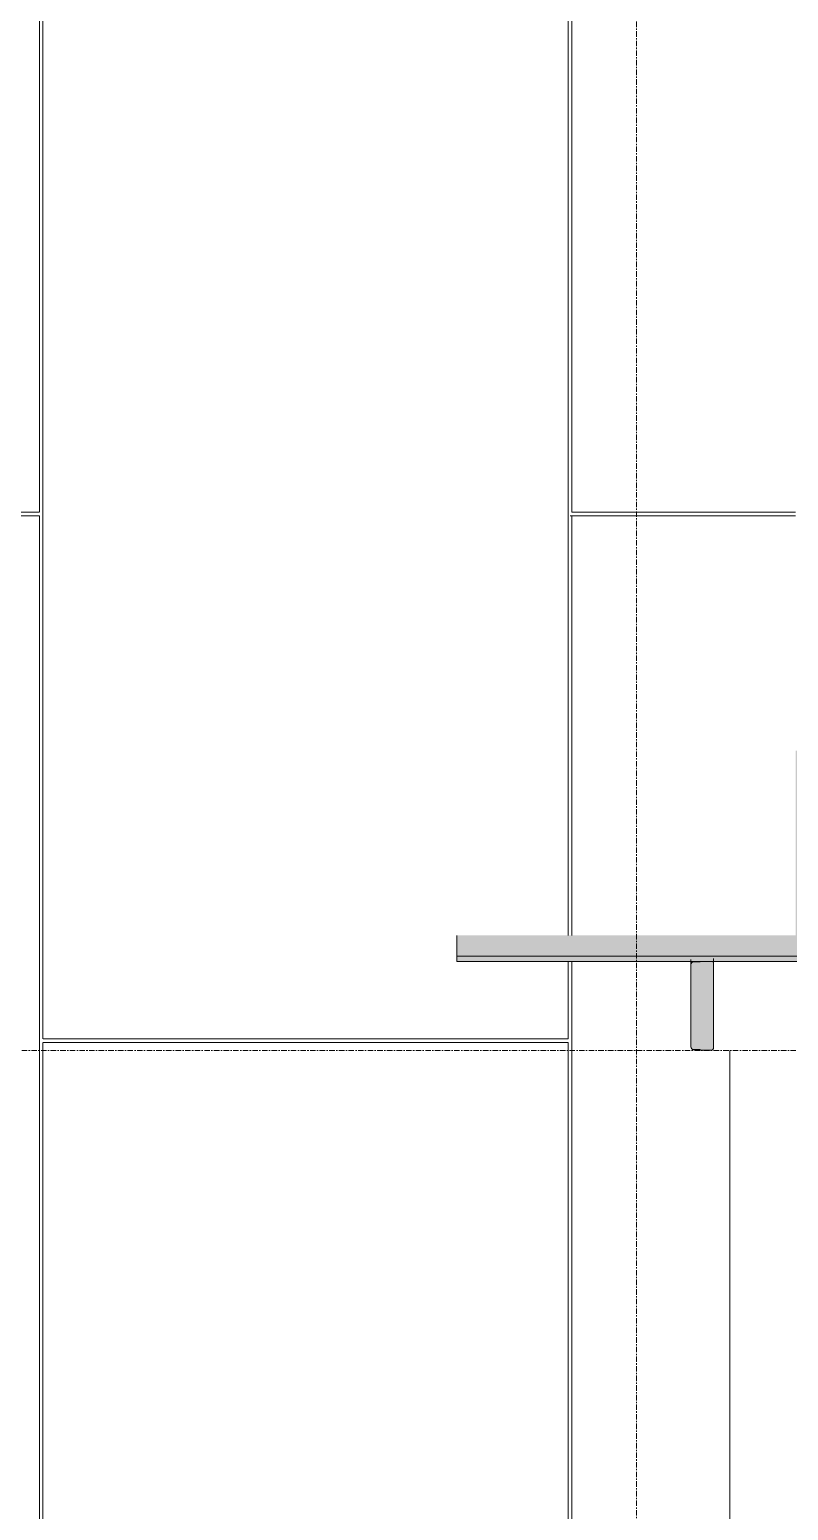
# Model space of a CAD drawing. Header units: inches. Extents: x 20426 to 81837, y -461 to 713.
# Drawn here: x 24684.5 to 24753.5, y 102.1 to 237 of the extents above; entities that cross this region are included whole.
import ezdxf

# ---------------------------------------------------------------- set-up
doc = ezdxf.new("R2010")
doc.units = ezdxf.units.IN
doc.header["$MEASUREMENT"] = 0
doc.linetypes.add('Grid Line 1_2_', pattern=[0.875, 0.5, -0.125, 0.125, -0.125])
for name, color, linetype, lineweight in [('A-FLOR-LEVL', 51, 'Continuous', 9), ('A-ROOF', 132, 'Continuous', 13), ('A-WALL-PATT', 111, 'Continuous', 13), ('S-BEAM', 12, 'Continuous', 9), ('S-GRID', 1, 'Continuous', 9)]:
    doc.layers.add(name, color=color, linetype=linetype, lineweight=lineweight)

# ---------------------------------------------------------------- blocks, each defined once
blk = doc.blocks.new('Trex - one-657845-Elevation - South')
at = {"layer": 'S-BEAM'}
for points in [[(22803.17, 144.02), (22803.39, 144.14), (22803.42, 144.27), (22803.39, 152.01), (22803.19, 152.12), (22801.61, 152.08), (22801.39, 151.95), (22801.36, 151.83), (22801.39, 144.2), (22801.61, 144.08), (22802.2, 144.08), (22802.2, 144.02)], [(22801.36, 151.83), (22801.39, 151.95), (22801.49, 152.04), (22801.61, 152.12), (22801.36, 152.12)], [(22802.2, 152.08), (22802.2, 152.12), (22801.61, 152.08)], [(22803.42, 151.89), (22803.38, 152.12), (22803.29, 152.1), (22803.39, 152.01)]]:
    blk.add_hatch(color=256, dxfattribs=at).paths.add_polyline_path(points, flags=0)
for p, q in [((22801.36, 152.3), (22801.36, 151.83)), ((22801.36, 151.83), (22801.36, 144.33)), ((22802.2, 152.08), (22801.61, 152.08)), ((22803.42, 151.89), (22803.42, 152.37)), ((22803.42, 144.27), (22803.42, 151.89)), ((22801.61, 144.08), (22802.2, 144.08)), ((22802.2, 144.08), (22802.2, 144.02)), ((22802.2, 144.02), (22803.17, 144.02))]:
    blk.add_line(p, q, dxfattribs=at)
for centre, start_param, end_param in [((22801.61, 151.83), 1.570796, 3.141593), ((22803.17, 151.89), 0, 1.047198), ((22801.61, 144.33), 3.141593, 4.712389), ((22803.17, 144.27), 4.712389, 6.283185)]:
    blk.add_ellipse(centre, major_axis=(0.25, 0), ratio=0.999133, start_param=start_param, end_param=end_param, dxfattribs=at)

msp = doc.modelspace()

# ---------------------------------------------------------------- hatches: boundary and pattern name
at = {"layer": 'A-ROOF'}
h = msp.add_hatch(color=256, dxfattribs=at)
h.paths.add_polyline_path([(26359.71, 149.09), (26626.96, 149.09), (26626.96, 152.59), (27629.96, 152.59), (27629.96, 154.48), (27615.21, 154.48), (27615.21, 171.31), (24754.21, 171.31), (24754.21, 154.48), (24723.35, 154.48), (24723.35, 152.59), (26359.71, 152.59), (26359.71, 151.4)], flags=0)
h.paths.add_polyline_path([(28082.54, 151.55), (28216.15, 151.55), (28216.15, 154.48), (27917.96, 154.48), (27917.96, 151.55), (28073.9, 151.55)], flags=0)
msp.add_hatch(color=256, dxfattribs=at).paths.add_polyline_path([(25542.52, 152.12), (26359.71, 152.12), (26359.71, 152.59), (24723.35, 152.59), (24723.35, 152.12), (25533.89, 152.12)], flags=0)
at = {"layer": 'A-WALL-PATT', "lineweight": 9}
h = msp.add_hatch(dxfattribs=at)
h.set_pattern_fill('FP_9', color=256, style=0, pattern_type=2)
h.set_pattern_definition([(90, (24107.28, 0.33), (96.333, -6e-15), [96, -0.333]), (90, (24059.44, 0.33), (96.333, -6e-15), [96, -0.333]), (0, (24011.28, 48.33), (0, -96.333), [47.833, -48.5]), (0, (24011.28, 48.67), (0, -96.333), [47.833, -48.5]), (0, (24059.28, 0), (0, -96.333), [48, -48.333]), (0, (24059.44, 0.33), (0, -96.333), [47.833, -48.5]), (90, (24107.61, 48.67), (96.333, -6e-15), [47.667, -48.666]), (90, (24059.11, 48.67), (96.333, -6e-15), [47.667, -48.666]), (90, (24107.61, 0), (96.333, -6e-15), [48.333, -48]), (90, (24059.11, 0), (96.333, -6e-15), [48.333, -48])])
h.paths.add_polyline_path([(24747.69, 0), (24748.15, 0), (24748.15, 144), (24754.21, 144), (24754.21, 152.12), (24746.74, 152.08), (24746.71, 144.14), (24746.49, 144.02), (24745.52, 144.02), (24745.52, 144.08), (24744.93, 144.08), (24744.7, 144.27), (24744.68, 144.33), (24744.68, 152.12), (24723.35, 152.12), (24723.35, 154.48), (24754.21, 154.48), (24754.21, 240), (24005.21, 240), (24005.21, 154.3), (24019.71, 154.91), (24019.71, 154.43), (24014.29, 154.21), (24014.61, 146.08), (24005.21, 145.69), (24005.21, 144), (24396.53, 144), (24396.53, 0), (24739.05, 0)], flags=0)
h = msp.add_hatch(dxfattribs=at)
h.set_pattern_fill('FP_20', color=256, style=0, pattern_type=2)
h.set_pattern_definition([(90, (24844.15, 0.33), (96.333, -6e-15), [96, -0.333]), (90, (24796.32, 0.33), (96.333, -6e-15), [96, -0.333]), (0, (24748.15, 48.33), (0, -96.333), [47.833, -48.5]), (0, (24748.15, 48.67), (0, -96.333), [47.833, -48.5]), (0, (24796.15, 0), (0, -96.333), [48, -48.333]), (0, (24796.32, 0.33), (0, -96.333), [47.833, -48.5]), (90, (24844.485, 48.67), (96.333, -6e-15), [47.667, -48.666]), (90, (24795.985, 48.67), (96.333, -6e-15), [47.667, -48.666]), (90, (24844.485, 0), (96.333, -6e-15), [48.333, -48]), (90, (24795.985, 0), (96.333, -6e-15), [48.333, -48])])
h.paths.add_polyline_path([(24748.15, 0), (25413.71, 0), (25413.71, 144), (24748.15, 144), (24748.15, 20.13)], flags=0)

# ---------------------------------------------------------------- linework, layer by layer
at = {"layer": 'A-FLOR-LEVL', "linetype": 'Grid Line 1_2_'}
msp.add_line((23922.49, 144), (28374.34, 144), dxfattribs=at)
at = {"layer": 'A-ROOF'}
for p, q in [((24723.35, 152.12), (24723.35, 154.48)), ((24723.35, 152.59), (26359.71, 152.59)), ((26359.71, 152.12), (24723.35, 152.12))]:
    msp.add_line(p, q, dxfattribs=at)
at = {"layer": 'S-GRID', "linetype": 'Grid Line 1_2_'}
msp.add_line((24739.71, -132), (24739.71, 573.76), dxfattribs=at)

# ---------------------------------------------------------------- block references
at = {"layer": 'S-BEAM'}
msp.add_blockref('Trex - one-657845-Elevation - South', (1943.32, 0), dxfattribs=at)

doc.saveas('drawing.dxf')
